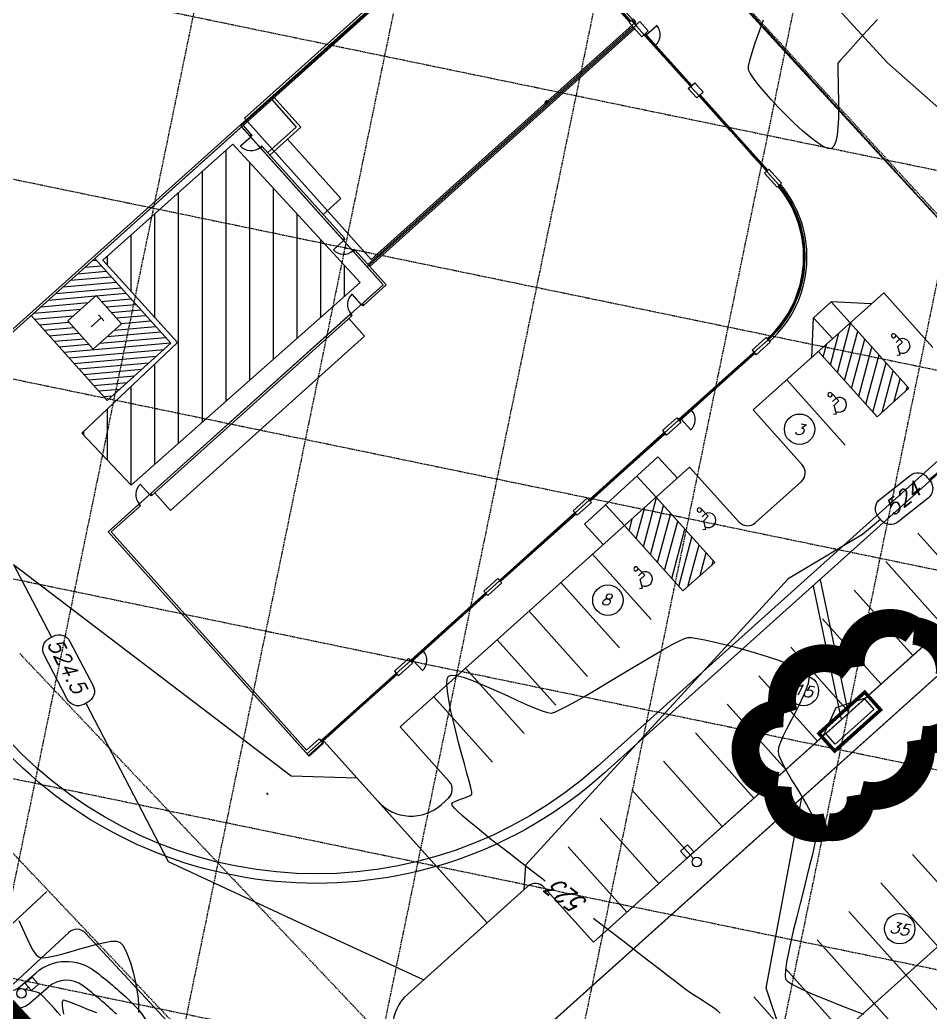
# Model space of a CAD drawing. Header units: inches. Extents: x 3071 to 5995, y 4947 to 7102.
# Drawn here: x 4341.5 to 4533.5, y 5678.2 to 5887.4 of the extents above; entities that cross this region are included whole.
import ezdxf
from ezdxf.enums import TextEntityAlignment as Align

# ---------------------------------------------------------------- set-up
doc = ezdxf.new("R2010")
doc.units = ezdxf.units.IN
doc.header["$MEASUREMENT"] = 0
doc.linetypes.add('HIDDEN', pattern=[0.375, 0.25, -0.125])
for name, color, linetype in [('A-ANNO-INFO', 7, 'Continuous'), ('A-WALL', 77, 'Continuous'), ('BLDG-BOC', 4, 'Continuous'), ('BOC', 4, 'Continuous'), ('COUNT', 11, 'Continuous'), ('EC', 3, 'Continuous'), ('EX-BOC', 41, 'Continuous'), ('EX-BRICK-WALL', 232, 'Continuous'), ('EX-GUT', 41, 'Continuous'), ('EX-STORM', 150, 'Continuous'), ('FIRELANE', 5, 'HIDDEN'), ('GRID', 254, 'HIDDEN'), ('hatch-ol', 7, 'Continuous'), ('HC-HATCH', 11, 'Continuous'), ('HC-MAN', 11, 'Continuous'), ('I-P', 3, 'Continuous'), ('INLET PROTECTION', 5, 'Continuous'), ('LIGHTS', 7, 'Continuous'), ('LIMITS OF DISTURBANCE', 1, 'HIDDEN'), ('LOADING-HAT', 253, 'Continuous'), ('LOADING-OUTLINE', 253, 'Continuous'), ('PC', 43, 'Continuous'), ('PSTM', 3, 'Continuous'), ('PSTM-INLET', 3, 'Continuous'), ('STRIPING', 11, 'Continuous'), ('TRANS-PAD', 8, 'Continuous')]:
    doc.layers.add(name, color=color, linetype=linetype)
doc.styles.add('L60', font='SIMPLEX.shx', dxfattribs={"height": 2.4})
doc.styles.add('L80', font='simplex.shx', dxfattribs={"oblique": 15, "height": 4})
doc.styles.add('L80C', font='simplex.shx', dxfattribs={"width": 0.75, "oblique": 22, "height": 4})
doc.styles.add('SIMPLEX', font='simplex.shx')

msp = doc.modelspace()

# ---------------------------------------------------------------- linework, layer by layer
at = {"layer": 'A-ANNO-INFO', "flags": 128}
msp.add_lwpolyline([(4415.61, 5836.9), (4388.9, 5866.68), (4443.99, 5916.09), (4444.73, 5916.75), (4445.06, 5916.38), (4444.9, 5916.24), (4456.47, 5903.33), (4456.64, 5903.48), (4459.31, 5900.51), (4459.16, 5900.37), (4470.76, 5887.49), (4470.89, 5887.6), (4471.44, 5886.98)], close=True, dxfattribs=at)
at = {"layer": 'A-WALL', "color": 7}
for p, q in [((4321.05, 5805.2), (4444.21, 5915.68)), ((4388.12, 5865.05), (4445.19, 5916.25)), ((4445.19, 5916.25), (4388.12, 5865.05)), ((4444.22, 5915.68), (4390.17, 5867.19)), ((4444.52, 5915.34), (4321.02, 5804.55)), ((4470.05, 5887.08), (4467.55, 5889.84)), ((4467.68, 5889.95), (4470.18, 5887.19)), ((4467.8, 5890.06), (4470.3, 5887.3)), ((4414.77, 5835.34), (4471.63, 5886.34)), ((4471.63, 5886.34), (4414.77, 5835.34)), ((4470.04, 5886.84), (4470.67, 5887.41)), ((4472.71, 5883.86), (4470.04, 5886.84)), ((4470.3, 5887.3), (4470.05, 5887.08)), ((4470.05, 5887.08), (4470.17, 5886.96)), ((4470.17, 5886.96), (4470.41, 5887.18)), ((4470.41, 5887.18), (4470.3, 5887.3)), ((4473.16, 5884.26), (4470.49, 5887.24)), ((4471.56, 5886.41), (4470.67, 5887.41)), ((4470.67, 5887.41), (4471.63, 5886.34)), ((4471.56, 5886.42), (4471.38, 5886.25)), ((4471.56, 5886.41), (4472.27, 5887.06)), ((4471.56, 5886.41), (4472.27, 5887.05)), ((4471.63, 5886.34), (4471.56, 5886.41)), ((4474.05, 5885.07), (4472.27, 5887.06)), ((4472.27, 5887.05), (4474.05, 5885.07)), ((4473.62, 5884.23), (4475.86, 5886.22)), ((4470.79, 5886), (4414.91, 5835.87)), ((4471.19, 5885.55), (4415.32, 5835.42)), ((4474.05, 5885.07), (4472.71, 5883.86)), ((4473.41, 5884.49), (4473.16, 5884.27)), ((4473.16, 5884.27), (4473.27, 5884.14)), ((4473.27, 5884.14), (4473.52, 5884.37)), ((4477.15, 5879.83), (4473.27, 5884.14)), ((4473.4, 5884.26), (4477.27, 5879.94)), ((4474.05, 5885.07), (4473.41, 5884.49)), ((4473.41, 5884.49), (4483.23, 5873.6)), ((4473.52, 5884.37), (4473.41, 5884.49)), ((4473.52, 5884.37), (4477.39, 5880.05)), ((4477.39, 5880.05), (4477.15, 5879.83)), ((4477.15, 5879.83), (4477.26, 5879.7)), ((4477.26, 5879.7), (4477.5, 5879.93)), ((4477.38, 5879.81), (4481.27, 5875.51)), ((4477.5, 5879.93), (4477.39, 5880.05)), ((4477.5, 5879.93), (4481.39, 5875.62)), ((4481.14, 5875.4), (4477.26, 5879.7)), ((4481.39, 5875.62), (4481.14, 5875.4)), ((4481.14, 5875.4), (4481.26, 5875.27)), ((4481.26, 5875.27), (4481.5, 5875.49)), ((4482.87, 5873.5), (4481.26, 5875.27)), ((4481.38, 5875.38), (4482.99, 5873.61)), ((4481.5, 5875.49), (4481.39, 5875.62)), ((4481.5, 5875.49), (4483.12, 5873.72)), ((4482.5, 5872.94), (4483.85, 5874.15)), ((4483.12, 5873.72), (4482.87, 5873.5)), ((4482.98, 5873.37), (4483.23, 5873.6)), ((4483.23, 5873.6), (4483.12, 5873.72)), ((4483.23, 5873.6), (4483.85, 5874.15)), ((4485.63, 5872.17), (4483.85, 5874.15)), ((4483.85, 5874.15), (4485.63, 5872.17)), ((4484.28, 5870.96), (4482.5, 5872.94)), ((4482.87, 5873.5), (4482.98, 5873.37)), ((4484.77, 5871.39), (4482.99, 5873.38)), ((4484.28, 5870.96), (4485.63, 5872.17)), ((4484.99, 5871.59), (4484.74, 5871.37)), ((4484.86, 5871.25), (4485.1, 5871.47)), ((4485.63, 5872.17), (4484.99, 5871.59)), ((4484.99, 5871.59), (4499.26, 5855.74)), ((4485.1, 5871.47), (4484.99, 5871.59)), ((4485.1, 5871.47), (4491.57, 5864.26)), ((4394.63, 5870.59), (4399.81, 5864.82)), ((4395.15, 5871.05), (4400.78, 5864.76)), ((4452.6, 5870.42), (4452.23, 5870.09)), ((4452.23, 5870.09), (4452.57, 5869.71)), ((4452.57, 5869.71), (4452.94, 5870.05)), ((4452.94, 5870.05), (4452.6, 5870.42)), ((4484.74, 5871.37), (4484.86, 5871.25)), ((4491.32, 5864.04), (4484.86, 5871.25)), ((4484.98, 5871.36), (4491.45, 5864.15)), ((4390.4, 5863.2), (4388.62, 5865.19)), ((4388.28, 5864.88), (4321.02, 5804.55)), ((4414.77, 5835.34), (4388.12, 5865.05)), ((4388.12, 5865.05), (4388.12, 5865.05)), ((4388.12, 5865.05), (4388.28, 5864.88)), ((4390.06, 5862.9), (4388.28, 5864.88)), ((4390.06, 5862.9), (4390.4, 5863.2)), ((4390.37, 5863.18), (4390.12, 5862.95)), ((4390.48, 5863.05), (4390.37, 5863.18)), ((4393.79, 5859.42), (4399.81, 5864.82)), ((4394.25, 5858.91), (4400.78, 5864.76)), ((4491.57, 5864.26), (4491.32, 5864.04)), ((4491.32, 5864.04), (4491.44, 5863.91)), ((4491.44, 5863.91), (4491.68, 5864.13)), ((4495.4, 5859.52), (4491.44, 5863.91)), ((4491.56, 5864.02), (4495.52, 5859.63)), ((4491.68, 5864.13), (4491.57, 5864.26)), ((4491.68, 5864.13), (4495.65, 5859.74)), ((4390.28, 5862.77), (4388.05, 5860.77)), ((4390.23, 5862.83), (4390.12, 5862.95)), ((4390.48, 5863.05), (4390.23, 5862.83)), ((4409.2, 5849.73), (4397.97, 5862.25)), ((4392.48, 5860.82), (4392.23, 5860.6)), ((4392.34, 5860.47), (4392.23, 5860.6)), ((4392.28, 5860.42), (4392.62, 5860.72)), ((4409.64, 5841.06), (4392.28, 5860.42)), ((4392.59, 5860.69), (4392.34, 5860.47)), ((4392.59, 5860.69), (4392.48, 5860.82)), ((4409.99, 5841.37), (4392.62, 5860.72)), ((4495.65, 5859.74), (4495.4, 5859.52)), ((4495.4, 5859.52), (4495.51, 5859.4)), ((4495.51, 5859.4), (4495.76, 5859.62)), ((4498.9, 5855.64), (4495.51, 5859.4)), ((4495.63, 5859.51), (4499.03, 5855.75)), ((4495.76, 5859.62), (4495.65, 5859.74)), ((4495.76, 5859.62), (4499.15, 5855.86)), ((4498.56, 5855.11), (4499.5, 5855.95)), ((4501.23, 5852.13), (4498.56, 5855.11)), ((4499.15, 5855.86), (4498.9, 5855.64)), ((4498.9, 5855.64), (4499.01, 5855.52)), ((4499.01, 5855.52), (4499.26, 5855.74)), ((4501.68, 5852.53), (4499.01, 5855.51)), ((4499.26, 5855.74), (4499.15, 5855.86)), ((4499.26, 5855.74), (4499.5, 5855.95)), ((4502.17, 5852.98), (4499.5, 5855.95)), ((4499.5, 5855.95), (4502.17, 5852.98)), ((4501.23, 5852.13), (4502.17, 5852.98)), ((4502.17, 5852.98), (4501.93, 5852.76)), ((4500.55, 5851.56), (4500.55, 5851.56)), ((4500.55, 5851.56), (4500.55, 5851.56)), ((4501.69, 5852.54), (4501.44, 5852.32)), ((4501.44, 5852.32), (4501.55, 5852.2)), ((4501.55, 5852.2), (4501.8, 5852.42)), ((4501.8, 5852.42), (4501.69, 5852.54)), ((4405.48, 5846.39), (4409.2, 5849.73)), ((4409.87, 5840.94), (4407.63, 5838.94)), ((4409.64, 5841.06), (4409.99, 5841.37)), ((4409.64, 5841.06), (4409.99, 5841.37)), ((4409.95, 5841.34), (4409.71, 5841.12)), ((4409.82, 5840.99), (4409.71, 5841.12)), ((4410.07, 5841.22), (4409.82, 5840.99)), ((4410.07, 5841.22), (4409.95, 5841.34)), ((4412.07, 5838.98), (4411.82, 5838.76)), ((4411.93, 5838.64), (4411.82, 5838.76)), ((4411.87, 5838.58), (4412.21, 5838.89)), ((4418.16, 5831.57), (4411.87, 5838.58)), ((4412.18, 5838.86), (4411.93, 5838.64)), ((4412.18, 5838.86), (4412.07, 5838.98)), ((4418.8, 5831.54), (4412.21, 5838.89)), ((4418.16, 5831.57), (4414.77, 5835.34)), ((4360.1, 5779.49), (4418.16, 5831.57)), ((4418.16, 5831.57), (4413.69, 5827.56)), ((4418.8, 5831.54), (4414, 5827.22)), ((4413.57, 5827.34), (4411.57, 5829.58)), ((4413.69, 5827.56), (4414, 5827.22)), ((4413.62, 5827.39), (4413.75, 5827.5)), ((4413.85, 5827.14), (4413.62, 5827.39)), ((4413.97, 5827.25), (4413.75, 5827.5)), ((4413.85, 5827.14), (4413.97, 5827.25)), ((4411.21, 5825.34), (4369.03, 5787.5)), ((4411.21, 5825.34), (4369.03, 5787.5)), ((4411.21, 5825.34), (4369.03, 5787.5)), ((4411.52, 5825), (4369.33, 5787.16)), ((4414.23, 5820.72), (4410.9, 5824.44)), ((4411.21, 5825.34), (4411.52, 5825)), ((4411.27, 5825.28), (4411.39, 5825.39)), ((4411.49, 5825.03), (4411.27, 5825.28)), ((4411.61, 5825.14), (4411.39, 5825.39)), ((4411.49, 5825.03), (4411.61, 5825.14)), ((4373.29, 5783.99), (4414.23, 5820.72)), ((4495.94, 5817.75), (4498.92, 5820.42)), ((4496.34, 5817.3), (4499.32, 5819.97)), ((4499.76, 5819.47), (4496.79, 5816.8)), ((4499.76, 5819.47), (4496.79, 5816.8)), ((4498.92, 5820.42), (4499.76, 5819.47)), ((4499.13, 5820.18), (4499.25, 5820.29)), ((4499.35, 5819.93), (4499.13, 5820.18)), ((4499.25, 5820.29), (4499.47, 5820.05)), ((4499.47, 5820.05), (4499.35, 5819.93)), ((4499.65, 5819.6), (4499.76, 5819.47)), ((4496.16, 5817.25), (4480.53, 5803.22)), ((4496.51, 5817.11), (4480.63, 5802.86)), ((4496.27, 5817.12), (4480.64, 5803.1)), ((4495.94, 5817.75), (4496.79, 5816.8)), ((4496.16, 5817.25), (4496.29, 5817.36)), ((4496.38, 5817), (4496.16, 5817.25)), ((4496.29, 5817.36), (4496.51, 5817.11)), ((4496.51, 5817.11), (4496.38, 5817)), ((4496.79, 5816.8), (4496.51, 5817.11)), ((4480.75, 5802.98), (4496.38, 5817)), ((4477.08, 5800.83), (4480.06, 5803.5)), ((4477.48, 5800.38), (4480.46, 5803.05)), ((4480.91, 5802.55), (4477.93, 5799.88)), ((4480.91, 5802.55), (4477.93, 5799.88)), ((4480.06, 5803.5), (4480.91, 5802.55)), ((4480.41, 5803.11), (4480.53, 5803.22)), ((4480.63, 5802.86), (4480.41, 5803.11)), ((4480.53, 5803.22), (4480.75, 5802.98)), ((4480.75, 5802.98), (4480.63, 5802.86)), ((4480.63, 5802.86), (4480.91, 5802.55)), ((4481, 5803.2), (4483, 5800.97)), ((4477.3, 5800.33), (4461.67, 5786.31)), ((4477.08, 5800.83), (4477.93, 5799.88)), ((4477.3, 5800.33), (4477.43, 5800.44)), ((4477.53, 5800.08), (4477.3, 5800.33)), ((4477.43, 5800.44), (4477.65, 5800.19)), ((4477.65, 5800.19), (4461.77, 5785.95)), ((4477.42, 5800.21), (4461.78, 5786.18)), ((4461.9, 5786.06), (4477.53, 5800.08)), ((4477.65, 5800.19), (4477.53, 5800.08)), ((4477.93, 5799.88), (4477.65, 5800.19)), ((4368.91, 5787.28), (4366.9, 5789.51)), ((4368.96, 5787.33), (4369.08, 5787.44)), ((4369.18, 5787.08), (4368.96, 5787.33)), ((4369.03, 5787.5), (4369.33, 5787.16)), ((4369.31, 5787.19), (4369.08, 5787.44)), ((4369.18, 5787.08), (4369.31, 5787.19)), ((4369.95, 5787.71), (4373.29, 5783.99)), ((4458.22, 5783.91), (4461.2, 5786.58)), ((4458.63, 5783.46), (4461.6, 5786.13)), ((4461.2, 5786.58), (4462.05, 5785.64)), ((4461.55, 5786.2), (4461.67, 5786.31)), ((4461.77, 5785.95), (4461.55, 5786.2)), ((4461.67, 5786.31), (4461.9, 5786.06)), ((4461.9, 5786.06), (4461.77, 5785.95)), ((4461.77, 5785.95), (4462.05, 5785.64)), ((4366.55, 5785.27), (4360.1, 5779.49)), ((4366.55, 5785.27), (4360.13, 5779.51)), ((4366.85, 5784.93), (4360.74, 5779.45)), ((4366.55, 5785.27), (4366.85, 5784.93)), ((4366.6, 5785.21), (4366.73, 5785.32)), ((4366.83, 5784.96), (4366.6, 5785.21)), ((4366.95, 5785.07), (4366.73, 5785.32)), ((4366.83, 5784.96), (4366.95, 5785.07)), ((4458.22, 5783.91), (4459.07, 5782.97)), ((4462.05, 5785.64), (4459.07, 5782.97)), ((4462.05, 5785.64), (4459.07, 5782.97)), ((4458.45, 5783.41), (4442.81, 5769.39)), ((4458.79, 5783.28), (4442.91, 5769.03)), ((4458.56, 5783.29), (4442.93, 5769.27)), ((4443.04, 5769.14), (4458.67, 5783.17)), ((4458.45, 5783.41), (4458.57, 5783.53)), ((4458.67, 5783.17), (4458.45, 5783.41)), ((4458.57, 5783.53), (4458.79, 5783.28)), ((4458.79, 5783.28), (4458.67, 5783.17)), ((4459.07, 5782.97), (4458.79, 5783.28)), ((4360.1, 5779.49), (4402.5, 5732.22)), ((4402.5, 5732.22), (4360.1, 5779.49)), ((4360.74, 5779.45), (4401.99, 5733.47)), ((4439.37, 5767), (4442.34, 5769.67)), ((4439.77, 5766.55), (4442.75, 5769.22)), ((4442.34, 5769.67), (4443.19, 5768.72)), ((4442.69, 5769.28), (4442.81, 5769.39)), ((4442.91, 5769.03), (4442.69, 5769.28)), ((4442.81, 5769.39), (4443.04, 5769.14)), ((4443.04, 5769.14), (4442.91, 5769.03)), ((4442.91, 5769.03), (4443.19, 5768.72)), ((4439.37, 5767), (4440.21, 5766.05)), ((4443.19, 5768.72), (4440.21, 5766.05)), ((4443.19, 5768.72), (4440.21, 5766.05)), ((4439.59, 5766.5), (4423.98, 5752.44)), ((4439.94, 5766.36), (4424.08, 5752.08)), ((4439.7, 5766.37), (4424.1, 5752.32)), ((4424.21, 5752.2), (4439.81, 5766.25)), ((4439.59, 5766.5), (4439.71, 5766.61)), ((4439.81, 5766.25), (4439.59, 5766.5)), ((4439.71, 5766.61), (4439.94, 5766.36)), ((4439.94, 5766.36), (4439.81, 5766.25)), ((4440.21, 5766.05), (4439.94, 5766.36)), ((4420.51, 5750.08), (4423.49, 5752.75)), ((4420.91, 5749.63), (4423.89, 5752.3)), ((4423.49, 5752.75), (4424.33, 5751.81)), ((4423.86, 5752.33), (4423.98, 5752.44)), ((4424.08, 5752.08), (4423.86, 5752.33)), ((4423.98, 5752.44), (4424.21, 5752.2)), ((4424.43, 5752.45), (4426.43, 5750.22)), ((4424.33, 5751.81), (4421.36, 5749.13)), ((4424.33, 5751.81), (4421.36, 5749.13)), ((4424.21, 5752.2), (4424.08, 5752.08)), ((4424.08, 5752.08), (4424.33, 5751.81)), ((4420.73, 5749.58), (4405.1, 5735.56)), ((4421.08, 5749.44), (4405.2, 5735.2)), ((4420.84, 5749.46), (4405.21, 5735.43)), ((4405.32, 5735.31), (4420.95, 5749.33)), ((4420.51, 5750.08), (4421.36, 5749.13)), ((4420.73, 5749.58), (4420.86, 5749.69)), ((4420.95, 5749.33), (4420.73, 5749.58)), ((4420.86, 5749.69), (4421.08, 5749.44)), ((4421.08, 5749.44), (4420.95, 5749.33)), ((4421.36, 5749.13), (4421.08, 5749.44)), ((4401.99, 5733.47), (4404.63, 5735.83)), ((4404.63, 5735.83), (4405.48, 5734.89)), ((4404.98, 5735.45), (4405.1, 5735.56)), ((4405.1, 5735.56), (4405.32, 5735.31)), ((4402.05, 5732.71), (4405.03, 5735.38)), ((4405.48, 5734.89), (4402.5, 5732.22)), ((4405.48, 5734.89), (4402.5, 5732.22)), ((4405.2, 5735.2), (4404.98, 5735.45)), ((4405.32, 5735.31), (4405.2, 5735.2)), ((4405.2, 5735.2), (4405.48, 5734.89))]:
    msp.add_line(p, q, dxfattribs=at)
for centre, radius, start, end in [((4473.57, 5884.29), 3, 311.6318, 41.6318), ((4390.23, 5862.83), 3, 221.894, 311.894), ((4483.54, 5837.36), 23.99, 312.2058, 39.9306), ((4483.58, 5837.45), 23.24, 312.4086, 39.7428), ((4483.58, 5837.45), 23.41, 312.4047, 39.3727), ((4483.58, 5837.45), 23.57, 312.4011, 39.7231), ((4409.82, 5840.99), 3, 221.894, 311.894), ((4413.62, 5827.39), 3, 131.894, 221.894), ((4480.95, 5803.15), 3, 311.9068, 41.9068), ((4368.96, 5787.33), 3, 131.894, 221.894), ((4424.37, 5752.4), 3, 311.9068, 41.9068)]:
    msp.add_arc(centre, radius, start, end, dxfattribs=at)
at = {"layer": 'BLDG-BOC', "color": 7}
for p, q in [((4423.94, 5966.68), (4543.57, 5836.4)), ((4523.73, 5829.88), (4496.18, 5805.17)), ((4534.08, 5818.34), (4523.73, 5829.88)), ((4512.6, 5827.96), (4508.92, 5824.58)), ((4516.65, 5823.53), (4512.6, 5827.96)), ((4521.08, 5827.58), (4512.6, 5827.96)), ((4508.54, 5816.1), (4508.92, 5824.58)), ((4512.97, 5820.15), (4508.92, 5824.58)), ((4506.53, 5793.63), (4496.18, 5805.17)), ((4476.09, 5795.28), (4460.6, 5781.1)), ((4480.14, 5790.85), (4476.09, 5795.28)), ((4482.78, 5793.15), (4421.74, 5738.39)), ((4493.13, 5781.61), (4482.78, 5793.15)), ((4475.71, 5786.8), (4471.66, 5791.23)), ((4506.34, 5790.1), (4496.66, 5781.42)), ((4469.01, 5780.79), (4465.02, 5785.15)), ((4464.58, 5776.74), (4460.6, 5781.1)), ((4432.09, 5726.85), (4421.74, 5738.39)), ((4417, 5722.72), (4405.7, 5735.31)), ((4431.9, 5723.32), (4430.41, 5721.99))]:
    msp.add_line(p, q, dxfattribs=at)
for centre, radius, start, end in [((4504.67, 5791.96), 2.5, 311.894, 41.894), ((4494.99, 5783.28), 2.5, 221.894, 311.894), ((4430.23, 5725.18), 2.5, 311.894, 41.894), ((4424.07, 5729.06), 9.5, 221.894, 311.894)]:
    msp.add_arc(centre, radius, start, end, dxfattribs=at)
at = {"layer": 'BOC', "color": 7}
for p, q in [((4576.36, 5786.18), (4439.73, 5663.62)), ((4564.46, 5784.47), (4462.48, 5692.98)), ((4448.6, 5704.71), (4423.26, 5681.99)), ((4462.48, 5692.98), (4452.13, 5704.52)), ((4351.82, 5695.03), (4340.1, 5684.13)), ((4355.35, 5694.91), (4375.79, 5672.94))]:
    msp.add_line(p, q, dxfattribs=at)
for centre, radius, start, end in [((4450.26, 5702.85), 2.5, 41.894, 131.894), ((4353.52, 5693.2), 2.5, 42.9387, 132.9387), ((4429.6, 5674.91), 9.5, 131.894, 221.894)]:
    msp.add_arc(centre, radius, start, end, dxfattribs=at)
at = {"layer": 'COUNT', "color": 7}
for centre in [(4505.96, 5801.12), (4465.53, 5765.08), (4506.78, 5746.02)]:
    msp.add_circle(centre, 3.2, dxfattribs=at)
at = {"layer": 'EC', "color": 44, "ltscale": 0.5, "elevation": 523, "flags": 128}
for points in [[(4522.39, 5887.51), (4520.24, 5885.13), (4518.33, 5883.03), (4516.71, 5881.24), (4515.43, 5879.82), (4514.52, 5878.82), (4514.03, 5878.29), (4514.03, 5878.29), (4514.01, 5877.39), (4514.03, 5876.09), (4514.08, 5874.48), (4514.13, 5872.64), (4514.17, 5870.66), (4514.19, 5868.63), (4514.15, 5866.63), (4514.05, 5864.76), (4513.87, 5863.09), (4513.58, 5861.73), (4513.18, 5860.75), (4512.63, 5860.25), (4511.92, 5860.28), (4510.91, 5860.73), (4509.65, 5861.55), (4508.19, 5862.67), (4506.59, 5864.03), (4504.91, 5865.58), (4503.21, 5867.23), (4501.53, 5868.94), (4499.94, 5870.65), (4498.48, 5872.28), (4497.23, 5873.78), (4496.22, 5875.09), (4495.53, 5876.14), (4495.2, 5876.88), (4495.22, 5877.61), (4495.48, 5878.84), (4495.96, 5880.5), (4496.62, 5882.53), (4497.43, 5884.85), (4498.36, 5887.41)], [(4452.29, 5705.85), (4451.57, 5706.41), (4449.03, 5708.36), (4446.73, 5710.15), (4444.69, 5711.72), (4442.98, 5713.05), (4441.64, 5714.09), (4440.72, 5714.8), (4440.28, 5715.15), (4439.74, 5715.59), (4438.96, 5716.22), (4438.02, 5716.99), (4436.98, 5717.84), (4435.91, 5718.74), (4434.88, 5719.62), (4433.96, 5720.45), (4433.23, 5721.17), (4432.75, 5721.73), (4432.6, 5722.08), (4432.85, 5722.41), (4433.43, 5722.72), (4434.21, 5723.03), (4435.06, 5723.33), (4435.87, 5723.62), (4436.5, 5723.92), (4436.84, 5724.22), (4436.82, 5724.64), (4436.61, 5725.56), (4436.27, 5726.91), (4435.81, 5728.61), (4435.27, 5730.59), (4434.67, 5732.78), (4434.06, 5735.09), (4433.45, 5737.45), (4432.87, 5739.78), (4432.37, 5742.02), (4431.96, 5744.09), (4431.68, 5745.9), (4431.56, 5747.39), (4431.62, 5748.47), (4431.91, 5749.09), (4432.56, 5749.29), (4433.61, 5749.19), (4434.98, 5748.83), (4436.63, 5748.26), (4438.47, 5747.53), (4440.45, 5746.67), (4442.51, 5745.75), (4444.58, 5744.81), (4446.59, 5743.88), (4448.49, 5743.03), (4450.2, 5742.3), (4451.66, 5741.73), (4452.81, 5741.37), (4453.59, 5741.27), (4454.33, 5741.48), (4455.48, 5742.01), (4457.01, 5742.8), (4458.84, 5743.81), (4460.92, 5745.01), (4463.17, 5746.33), (4465.55, 5747.75), (4467.99, 5749.21), (4470.44, 5750.68), (4472.81, 5752.1), (4475.07, 5753.43), (4477.15, 5754.63), (4478.98, 5755.65), (4480.5, 5756.45), (4481.66, 5756.98), (4482.39, 5757.2), (4483.16, 5757.18), (4484.37, 5757.01), (4485.95, 5756.72), (4487.81, 5756.32), (4489.91, 5755.82), (4492.16, 5755.25), (4494.5, 5754.61), (4496.85, 5753.93), (4499.14, 5753.22), (4501.31, 5752.51), (4503.29, 5751.8), (4505, 5751.11), (4506.37, 5750.46), (4507.34, 5749.86), (4507.83, 5749.34), (4507.94, 5748.57), (4507.75, 5747.49), (4507.3, 5746.18), (4506.65, 5744.68), (4505.87, 5743.05), (4505.01, 5741.36), (4504.13, 5739.67), (4503.29, 5738.03), (4502.54, 5736.5), (4501.94, 5735.15), (4501.55, 5734.02), (4501.43, 5733.19), (4501.62, 5732.37), (4502.07, 5731.27), (4502.74, 5729.95), (4503.56, 5728.47), (4504.5, 5726.87), (4505.5, 5725.22), (4506.5, 5723.57), (4507.45, 5721.98), (4508.3, 5720.49), (4509, 5719.18), (4509.49, 5718.08), (4509.73, 5717.27), (4509.7, 5716.5), (4509.5, 5715.22), (4509.14, 5713.53), (4508.66, 5711.47), (4508.09, 5709.13), (4507.45, 5706.57), (4506.76, 5703.88), (4506.06, 5701.11), (4505.37, 5698.35), (4504.71, 5695.67), (4504.12, 5693.13), (4503.62, 5690.81), (4503.23, 5688.78), (4502.99, 5687.12), (4502.91, 5685.89), (4503.03, 5685.17), (4503.51, 5684.68), (4504.48, 5684.07), (4505.86, 5683.35), (4507.61, 5682.55), (4509.64, 5681.67), (4511.91, 5680.74), (4514.34, 5679.77), (4516.88, 5678.77), (4519.45, 5677.78)], [(4489.19, 5678.02), (4488.55, 5678.59), (4487.71, 5679.22), (4486.74, 5679.88), (4485.72, 5680.55), (4484.72, 5681.18), (4483.81, 5681.75), (4483.05, 5682.23), (4482.53, 5682.58), (4482.11, 5682.9), (4481.21, 5683.59), (4479.89, 5684.6), (4478.2, 5685.9), (4476.18, 5687.46), (4473.88, 5689.22), (4471.36, 5691.17), (4468.66, 5693.24), (4465.83, 5695.42), (4462.93, 5697.65), (4462.5, 5697.98)], [(4341.3, 5697.58), (4342.06, 5695.88), (4342.82, 5694.2), (4343.55, 5692.65), (4344.27, 5691.33), (4344.95, 5690.34), (4345.6, 5689.81), (4346.37, 5689.69), (4347.51, 5689.8), (4348.92, 5690.09), (4350.55, 5690.51), (4352.33, 5691.02), (4354.17, 5691.56), (4356.01, 5692.1), (4357.77, 5692.58), (4359.4, 5692.95), (4360.8, 5693.17), (4361.92, 5693.18), (4362.67, 5692.95), (4363.24, 5692.34), (4363.81, 5691.33), (4364.38, 5689.99), (4364.93, 5688.4), (4365.42, 5686.65), (4365.85, 5684.81), (4366.2, 5682.96), (4366.44, 5681.19), (4366.55, 5679.57), (4366.51, 5678.18)], [(4350.07, 5677.53), (4349.44, 5678.26), (4348.74, 5679.06), (4348.02, 5679.87), (4347.3, 5680.65), (4346.64, 5681.34), (4346.06, 5681.88), (4345.61, 5682.23), (4345.06, 5682.44), (4344.12, 5682.68), (4342.89, 5682.94), (4341.48, 5683.22)], [(4357.75, 5678.08), (4356.02, 5678.76), (4354.4, 5679.42), (4352.97, 5680), (4351.81, 5680.44), (4351, 5680.7), (4350.62, 5680.73), (4350.45, 5680.31), (4350.46, 5679.59), (4350.57, 5678.71), (4350.74, 5677.81)]]:
    msp.add_lwpolyline(points, dxfattribs=at)
at = {"layer": 'EX-BOC', "color": 7}
for points in [[(4397.79, 5553.75, 0.08081), (4121.74, 5886.76), (4094, 5909.86, -0.101689), (4090.78, 5913.74, 0.101689), (4087.55, 5917.62), (4082.91, 5921.34, 0.102747), (4078.41, 5923.62, -0.102747), (4073.91, 5925.91), (4035.27, 5956.17)], [(4356.76, 5550.69, 0.074784), (4108.56, 5849.02, 0.012766), (4068.79, 5882.65, 0.068042), (4065.84, 5884.41, -0.068042), (4062.88, 5886.16), (4054.23, 5893.04, 0.3346), (4045.68, 5893.26)]]:
    msp.add_lwpolyline(points, format="xyb", dxfattribs=at)
at = {"layer": 'EX-BRICK-WALL', "color": 7}
for points in [[(3891.7, 5876.74), (3970.04, 5956.2), (4005.47, 5991.67, -0.008408), (4038.76, 5969.25, -0.015517), (4056.2, 5956.24, -0.000501), (4096.48, 5924.16, -0.005739), (4099.96, 5921.31, -0.00319), (4120.7, 5903.74, -0.00311), (4141.75, 5885.44, -0.005938), (4168.04, 5861.73, -0.006985), (4189.87, 5841, -0.007353), (4210.09, 5820.67, -0.007432), (4229.49, 5799.97, -0.003511), (4249.86, 5777.26, -0.004068), (4267.14, 5757.4, -0.006358), (4285.53, 5735.34, 0.008472), (4299.4, 5718.85, 0.003449), (4317.68, 5698.14, 0.004701), (4331.33, 5683.17, 0.000381), (4348.77, 5664.44, 0.000668)], [(3892.2, 5876.25), (3970.53, 5955.71), (4005.56, 5990.77, -0.008289), (4038.36, 5968.67, -0.015517), (4055.76, 5955.7, -0.000501), (4096.04, 5923.61, -0.005739), (4099.51, 5920.78, -0.00319), (4120.24, 5903.2, -0.00311), (4141.28, 5884.91, -0.005938), (4167.57, 5861.21, -0.006985), (4189.38, 5840.5, -0.007353), (4209.59, 5820.18, -0.007432), (4228.97, 5799.5, -0.003511), (4249.33, 5776.79, -0.004068), (4266.6, 5756.94, -0.006358), (4284.98, 5734.9, 0.008472), (4298.87, 5718.39, 0.003449), (4317.16, 5697.68, 0.004701), (4330.82, 5682.7, 0.000381), (4348.26, 5663.96, 0.000668)]]:
    msp.add_lwpolyline(points, format="xyb", dxfattribs=at)
at = {"layer": 'EX-GUT', "color": 7}
for points in [[(4397.36, 5553.5, 0.080808), (4121.41, 5886.38), (4093.68, 5909.48, -0.101593), (4090.34, 5913.51, 0.101689), (4087.24, 5917.23), (4082.6, 5920.95, 0.102747), (4078.28, 5923.14, -0.102696), (4073.6, 5925.52), (4034.96, 5955.78)], [(4357.19, 5550.95, 0.074784), (4108.89, 5849.39, 0.012766), (4069.1, 5883.04, 0.068064), (4066.03, 5884.87, -0.068042), (4063.19, 5886.55), (4054.54, 5893.43, 0.3346), (4045.39, 5893.67, 0.3346)]]:
    msp.add_lwpolyline(points, format="xyb", dxfattribs=at)
at = {"layer": 'EX-STORM', "color": 5}
for points in [[(3978.63, 5963.4, -0.043368), (4133.73, 5839.21, -0.079913), (4416.71, 5466.52, -0.030835), (4466.1, 5358.32, -0.030835)], [(3976.48, 5961.23, -0.043495), (4131.66, 5837.04, -0.079913), (4414.06, 5465.11, -0.030495), (4462.83, 5358.47, -0.030495)]]:
    msp.add_lwpolyline(points, format="xyb", dxfattribs=at)
at = {"layer": 'FIRELANE', "color": 7}
for p, q in [((4590.71, 5785.8), (4424.3, 5967.02)), ((4341.5, 5753.82), (4415.19, 5676.01)), ((4392.86, 5655.97), (4319.72, 5733.19))]:
    msp.add_line(p, q, dxfattribs=at)
at = {"layer": 'GRID', "color": 253, "linetype": 'HIDDEN'}
for p, q in [((4569.94, 6817.25), (4277.84, 5403.18)), ((4610.34, 6808.91), (4318.24, 5394.83)), ((4650.74, 6800.56), (4358.63, 5386.49)), ((4691.13, 6792.22), (4399.03, 5378.14)), ((4731.53, 6783.87), (4439.43, 5369.8)), ((3246.89, 6121.77), (5751.51, 5604.4)), ((3238.55, 6081.38), (5743.17, 5564)), ((3230.2, 6040.98), (5734.82, 5523.6)), ((3221.86, 6000.58), (5726.48, 5483.21)), ((3213.51, 5960.19), (5718.14, 5442.81)), ((3205.17, 5919.79), (5709.79, 5402.41))]:
    msp.add_line(p, q, dxfattribs=at)
at = {"layer": 'hatch-ol', "linetype": 'Continuous'}
for p, q in [((4388.28, 5864.88), (4321.02, 5804.55)), ((4418.16, 5831.57), (4388.28, 5864.88)), ((4360.1, 5779.49), (4418.16, 5831.57)), ((4402.39, 5732.34), (4360.1, 5779.49)), ((4405.7, 5735.31), (4402.39, 5732.34)), ((4440.04, 5697.03), (4405.7, 5735.31)), ((4423.26, 5681.99), (4440.04, 5697.03)), ((4340.1, 5684.13), (4351.82, 5695.03)), ((4355.35, 5694.91), (4375.79, 5672.94))]:
    msp.add_line(p, q, dxfattribs=at)
for points in [[(4570.27, 5807.21), (4424.3, 5967.02, -0.020748), (4418.98, 5973.33), (4399.93, 5999.52), (4399.93, 5999.51, 0.059339), (4354.65, 6049.83, 0.149176), (4278.81, 6081.45), (4257.06, 6084.11, -0.009278), (4249.73, 6085.15), (4154.92, 6100.35, -0.080749), (4095.67, 6120, 0.078412), (4042.35, 6137.95), (3993.08, 6146.32, -0.081157), (3950.52, 6160.91, 0.052793), (3930.92, 6168.89), (3760.61, 6218.09), (3709.67, 6228.89, 0.389071)], [(4564.46, 5784.47), (4462.48, 5692.98), (4452.13, 5704.52, 0.414214), (4448.6, 5704.71), (4440.04, 5697.03), (4417, 5722.72, 0.414214), (4430.41, 5721.99), (4431.9, 5723.32, 0.414214), (4432.09, 5726.85), (4421.74, 5738.39), (4482.78, 5793.15), (4493.13, 5781.61, 0.414214), (4496.66, 5781.42), (4506.34, 5790.1, 0.414214), (4506.53, 5793.63), (4496.18, 5805.17), (4523.73, 5829.88), (4534.08, 5818.34, 0.414214)], [(4585.63, 5676.95, -0.414214), (4585.82, 5680.48), (4592.27, 5686.27, -0.602159), (4608.03, 5680.46), (4600.92, 5733.2, -0.248316), (4597.85, 5724.86), (4595.92, 5723.13, -0.414214), (4592.39, 5723.32), (4582.71, 5734.11), (4589.41, 5740.12), (4579.06, 5751.66, -0.414214), (4579.25, 5755.19), (4582.58, 5758.18, -0.602159), (4598.33, 5752.37), (4593.88, 5779.35, 0.139214), (4593.73, 5779.65), (4577.08, 5799.6, -0.414214), (4576.36, 5786.18), (4439.73, 5663.62, -0.414214)]]:
    msp.add_lwpolyline(points, format="xyb", dxfattribs=at)
for centre, radius, start, end in [((4353.52, 5693.2), 2.5, 42.9387, 132.9387), ((4429.6, 5674.91), 9.5, 131.894, 221.894)]:
    msp.add_arc(centre, radius, start, end, dxfattribs=at)
at = {"layer": 'HC-HATCH', "color": 7}
for p, q in [((4513.96, 5813.05), (4516.74, 5823.43)), ((4512.47, 5814.72), (4514.25, 5821.38)), ((4515.46, 5811.39), (4518.24, 5821.77)), ((4516.95, 5809.72), (4519.73, 5820.1)), ((4510.97, 5816.39), (4511.7, 5819.09)), ((4518.45, 5808.05), (4521.23, 5818.43)), ((4519.94, 5806.39), (4522.72, 5816.77)), ((4521.44, 5804.72), (4524.22, 5815.1)), ((4523.37, 5804.71), (4525.71, 5813.43)), ((4525.93, 5807), (4527.21, 5811.77)), ((4528.48, 5809.29), (4528.7, 5810.1)), ((4473.02, 5776.32), (4475.8, 5786.7)), ((4471.53, 5777.99), (4473.31, 5784.65)), ((4474.51, 5774.66), (4477.3, 5785.04)), ((4470.03, 5779.66), (4470.75, 5782.36)), ((4476.01, 5772.99), (4478.79, 5783.37)), ((4477.5, 5771.33), (4480.28, 5781.7)), ((4479, 5769.66), (4481.78, 5780.04)), ((4480.49, 5767.99), (4483.27, 5778.37)), ((4482.43, 5767.98), (4484.77, 5776.71)), ((4484.99, 5770.27), (4486.26, 5775.04)), ((4487.54, 5772.56), (4487.76, 5773.37))]:
    msp.add_line(p, q, dxfattribs=at)
msp.add_circle((4527.09, 5695.83), 3.2, dxfattribs=at)
at = {"layer": 'HC-MAN', "color": 7, "linetype": 'Continuous'}
for p, q in [((4527.65, 5819.5), (4526.06, 5821.13)), ((4527.07, 5820.1), (4526.33, 5819.37)), ((4526.68, 5818.56), (4527.65, 5819.5)), ((4527.15, 5816.78), (4526.68, 5818.56)), ((4526.52, 5816.69), (4527.15, 5816.78)), ((4514.26, 5807.09), (4512.67, 5808.72)), ((4513.68, 5807.69), (4512.94, 5806.96)), ((4513.29, 5806.14), (4514.26, 5807.09)), ((4513.75, 5804.36), (4513.29, 5806.14)), ((4513.13, 5804.27), (4513.75, 5804.36)), ((4486.71, 5782.78), (4485.12, 5784.4)), ((4486.13, 5783.37), (4485.39, 5782.65)), ((4485.74, 5781.83), (4486.71, 5782.78)), ((4486.2, 5780.05), (4485.74, 5781.83)), ((4485.58, 5779.96), (4486.2, 5780.05)), ((4473.32, 5770.36), (4471.73, 5771.99)), ((4472.74, 5770.96), (4472, 5770.23)), ((4472.35, 5769.41), (4473.32, 5770.36)), ((4472.81, 5767.63), (4472.35, 5769.41)), ((4472.18, 5767.54), (4472.81, 5767.63))]:
    msp.add_line(p, q, dxfattribs=at)
for centre, radius, start, end in [((4525.76, 5820.83), 0.43, 44.3967, 185.2502), ((4525.79, 5820.83), 0.462, 185.2502, 11.4881), ((4527.71, 5818.68), 1.55, 243.3632, 114.1683), ((4512.36, 5808.41), 0.43, 44.3967, 185.2502), ((4512.4, 5808.42), 0.462, 185.2502, 11.4881), ((4514.32, 5806.27), 1.55, 243.3632, 114.1683), ((4484.81, 5784.1), 0.43, 44.3967, 185.2502), ((4484.84, 5784.1), 0.462, 185.2502, 11.4881), ((4486.76, 5781.95), 1.55, 243.3632, 114.1683), ((4471.42, 5771.69), 0.43, 44.3967, 185.2502), ((4471.45, 5771.69), 0.462, 185.2502, 11.4881), ((4473.37, 5769.54), 1.55, 243.3632, 114.1683)]:
    msp.add_arc(centre, radius, start, end, dxfattribs=at)
at = {"layer": 'I-P', "color": 5, "lineweight": 5, "const_width": 0.75}
msp.add_lwpolyline([(4519.71, 5745.68), (4510.04, 5737), (4513.37, 5733.28), (4523.05, 5741.96), (4519.71, 5745.68), (4518.38, 5744.49)], dxfattribs=at)
at = {"layer": 'INLET PROTECTION', "color": 170, "ltscale": 100, "const_width": 5.87}
msp.add_lwpolyline([(4531.52, 5735.7, 0.520567), (4531.52, 5735.7, 0.765195), (4537.6, 5749.26, 0.417879), (4530.07, 5758.63, 0.6649), (4516.85, 5750.86, 0.744833), (4502.68, 5741.18, 0.975642), (4501.36, 5725.92, 0.520567), (4511.78, 5717.31, 0.520567), (4518.77, 5724.13, 0.540264), (4531.52, 5735.7)], format="xyb", close=True, dxfattribs=at)
at = {"layer": 'LIGHTS', "color": 7}
for p, q in [((4482.33, 5713.5), (4480.86, 5712.14)), ((4483.68, 5712.02), (4482.33, 5713.5)), ((4480.86, 5712.14), (4482.21, 5710.67)), ((4482.21, 5710.67), (4483.68, 5712.02)), ((4483.61, 5710.63), (4482.95, 5711.35)), ((4344.1, 5685.62), (4342.63, 5684.27)), ((4345.45, 5684.15), (4344.1, 5685.62)), ((4342.58, 5682.87), (4343.3, 5683.54)), ((4342.63, 5684.27), (4343.98, 5682.8)), ((4343.98, 5682.8), (4345.45, 5684.15))]:
    msp.add_line(p, q, dxfattribs=at)
for centre in [(4484.28, 5709.89), (4341.85, 5682.2)]:
    msp.add_circle(centre, 1, dxfattribs=at)
at = {"layer": 'LIMITS OF DISTURBANCE', "ltscale": 100, "const_width": 4}
msp.add_lwpolyline([(4389.99, 5623.71), (4331.23, 5687.58), (4295.1, 5728.58), (4267.17, 5761.61), (4218.29, 5815.77), (4191.2, 5843.47), (4152.27, 5879.88), (4110.46, 5915.75), (4051.03, 5963.29), (4006.76, 5994.68), (4004.33, 5994.25), (3866.22, 5854.96), (3539.79, 5946.19)], dxfattribs=at)
at = {"layer": 'LOADING-HAT', "color": 7}
for p, q in [((4385, 5807.01), (4385, 5859.96)), ((4390, 5811.44), (4390, 5857.35)), ((4380, 5802.57), (4380, 5855.49)), ((4375, 5798.14), (4375, 5851.02)), ((4395, 5815.87), (4395, 5851.91)), ((4370, 5824.62), (4370, 5846.55)), ((4400, 5820.31), (4400, 5846.47)), ((4365, 5830.15), (4365, 5842.08)), ((4405, 5824.74), (4405, 5841.04)), ((4360, 5835.68), (4360, 5837.61)), ((4410, 5829.17), (4410, 5835.6)), ((4370, 5793.71), (4370, 5814.88)), ((4365, 5789.31), (4365, 5810.13)), ((4360, 5794.58), (4360, 5805.39)), ((4355, 5799.85), (4355, 5800.64))]:
    msp.add_line(p, q, dxfattribs=at)
at = {"layer": 'LOADING-OUTLINE', "color": 7}
for p, q in [((4359.04, 5836.75), (4386.43, 5861.23)), ((4386.43, 5861.23), (4413.26, 5832.06)), ((4374.74, 5819.38), (4359.04, 5836.75)), ((4413.26, 5832.06), (4365.02, 5789.29)), ((4354.6, 5800.26), (4374.74, 5819.38)), ((4365.02, 5789.29), (4354.6, 5800.26))]:
    msp.add_line(p, q, dxfattribs=at)
at = {"layer": 'PC', "color": 44}
for p, q in [((4507.76, 5896.59), (4524.48, 5878.38)), ((4524.48, 5878.38), (4551.79, 5854.17)), ((4388.87, 5865.97), (4389.23, 5866.3)), ((4548.16, 5802.63), (4533.29, 5790.47)), ((4523.05, 5782.08), (4519.22, 5778.95)), ((4519.22, 5778.95), (4503.55, 5769.55)), ((4340.17, 5772.61), (4348.17, 5757.27)), ((4340.17, 5772.61), (4398.75, 5728.04)), ((4448.13, 5709.24), (4503.55, 5769.55)), ((4346.93, 5767.45), (4346.6, 5767.83)), ((4513.68, 5742.44), (4519.88, 5744.48)), ((4355.43, 5743.34), (4372.8, 5710.01)), ((4511, 5736.52), (4513.68, 5742.44)), ((4398.75, 5728.04), (4412.58, 5727.64)), ((4393.91, 5724.07), (4393.58, 5724.44)), ((4498.89, 5683.29), (4506.47, 5723.49)), ((4372.8, 5710.01), (4401.99, 5696.45)), ((4448.13, 5709.24), (4447.81, 5704.01)), ((4401.99, 5696.45), (4426.71, 5685.08)), ((4343.84, 5680.33), (4347.54, 5683.54)), ((4511.26, 5646.72), (4498.89, 5683.29))]:
    msp.add_line(p, q, dxfattribs=at)
for points in [[(4522.52, 5782.75, -0.414214), (4522.94, 5786.38), (4529.26, 5791.39, -0.414214), (4532.89, 5790.97), (4533.49, 5790.21, -0.414214), (4533.07, 5786.58), (4526.75, 5781.57, -0.414214), (4523.12, 5782)], [(4348.6, 5757.49, -0.414214), (4352.08, 5756.4), (4356.95, 5747.05, -0.414214), (4355.86, 5743.56), (4355, 5743.12, -0.414214), (4351.51, 5744.21), (4346.64, 5753.56, -0.414214), (4347.74, 5757.04)]]:
    msp.add_lwpolyline(points, format="xyb", close=True, dxfattribs=at)
msp.add_lwpolyline([(4338.85, 5682.96), (4339.5, 5682.83, 0.189975), (4341.25, 5683.39), (4344.92, 5686.56, -0.354892), (4357.25, 5686.96, -0.02645), (4364.65, 5680.7, -0.069752), (4368.59, 5675.79, -0.036558), (4370.42, 5672.13, -0.171349), (4370.52, 5670.35, -0.039126), (4369.49, 5667.66, -0.083166), (4365.91, 5662.55), (4363.37, 5659.85), (4362.52, 5659.02, 0.304129), (4362.13, 5658.26), (4362.27, 5657.87), (4362.7, 5657.35)], format="xyb", dxfattribs=at)
for centre, radius, start, end in [((4351.33, 5679.17), 5.79, 52.7799, 130.9373), ((4301.79, 5613.94), 87.7, 46.7194, 52.7799), ((4339.67, 5685.34), 6.51, 263.4517, 309.7858)]:
    msp.add_arc(centre, radius, start, end, dxfattribs=at)
at = {"layer": 'PSTM', "color": 140}
for p, q in [((4516.32, 5741.28), (4510.4, 5769.39)), ((4514.82, 5739.93), (4508.9, 5768.04))]:
    msp.add_line(p, q, dxfattribs=at)
for points in [[(4546.25, 5804.4), (4463.46, 5730.14, -0.409828), (4338.68, 5735.97), (4257.33, 5823.96, 0.123383), (4230.48, 5841.52), (4212.51, 5847.75)], [(4547.58, 5802.91), (4464.8, 5728.65, -0.409828), (4337.21, 5734.61), (4255.86, 5822.61, 0.123383), (4229.82, 5839.63), (4215.89, 5844.46)]]:
    msp.add_lwpolyline(points, format="xyb", dxfattribs=at)
at = {"layer": 'PSTM-INLET', "color": 140}
msp.add_lwpolyline([(4513.48, 5734.7), (4511.47, 5736.94), (4519.66, 5744.28), (4521.66, 5742.05)], close=True, dxfattribs=at)
at = {"layer": 'STRIPING', "color": 7}
for p, q in [((4529.01, 5809.76), (4516.65, 5823.53)), ((4522.31, 5803.75), (4509.95, 5817.52)), ((4515.61, 5797.74), (4503.26, 5811.51)), ((4529.01, 5809.76), (4522.31, 5803.75)), ((4488.06, 5773.03), (4475.71, 5786.8)), ((4481.36, 5767.02), (4469.01, 5780.79)), ((4543.24, 5765.43), (4530.89, 5779.21)), ((4474.67, 5761.01), (4462.31, 5774.78)), ((4536.54, 5759.42), (4524.19, 5773.2)), ((4488.06, 5773.03), (4481.36, 5767.02)), ((4467.97, 5755), (4455.61, 5768.77)), ((4529.84, 5753.42), (4517.49, 5767.19)), ((4461.27, 5748.99), (4448.91, 5762.76)), ((4523.14, 5747.41), (4510.79, 5761.18)), ((4454.57, 5742.98), (4442.21, 5756.75)), ((4516.44, 5741.4), (4504.09, 5755.17)), ((4447.87, 5736.97), (4435.51, 5750.74)), ((4509.74, 5735.39), (4497.39, 5749.16)), ((4441.17, 5730.96), (4428.81, 5744.73)), ((4503.04, 5729.38), (4490.69, 5743.15)), ((4589.08, 5740.5), (4467.74, 5631.65)), ((4496.35, 5723.37), (4483.99, 5737.14)), ((4489.65, 5717.36), (4477.29, 5731.13)), ((4482.95, 5711.35), (4470.59, 5725.12)), ((4476.25, 5705.34), (4463.89, 5719.11)), ((4469.55, 5699.33), (4457.19, 5713.1)), ((4529.79, 5711.49), (4553.83, 5684.7)), ((4523.09, 5705.48), (4547.13, 5678.69)), ((4347.18, 5703.69), (4333.63, 5691.09)), ((4516.39, 5699.47), (4540.43, 5672.68)), ((4509.69, 5693.46), (4533.73, 5666.67)), ((4502.99, 5687.45), (4527.03, 5660.66)), ((4496.29, 5681.44), (4520.33, 5654.65))]:
    msp.add_line(p, q, dxfattribs=at)
at = {"layer": 'TRANS-PAD', "color": 7}
for p, q in [((4356.83, 5836.68), (4357.6, 5836.74)), ((4357.29, 5837.09), (4373.32, 5819.22)), ((4353.73, 5833.9), (4359.69, 5834.42)), ((4355.28, 5835.29), (4358.64, 5835.58)), ((4350.63, 5831.11), (4361.77, 5832.09)), ((4352.18, 5832.51), (4360.73, 5833.25)), ((4349.08, 5829.72), (4362.82, 5830.93)), ((4357.63, 5829.22), (4363.86, 5829.76)), ((4345.98, 5826.94), (4355.94, 5827.81)), ((4347.53, 5828.33), (4357.49, 5829.21)), ((4357.58, 5829.28), (4351.62, 5823.94)), ((4357.58, 5829.28), (4362.92, 5823.33)), ((4358.68, 5828.05), (4364.91, 5828.6)), ((4344.43, 5825.55), (4354.39, 5826.42)), ((4359.72, 5826.89), (4365.95, 5827.44)), ((4360.76, 5825.73), (4366.99, 5826.27)), ((4343.89, 5825.07), (4359.92, 5807.2)), ((4344.57, 5824.31), (4352.84, 5825.03)), ((4345.62, 5823.15), (4351.84, 5823.69)), ((4351.62, 5823.94), (4356.96, 5817.99)), ((4361.81, 5824.56), (4368.04, 5825.11)), ((4362.85, 5823.4), (4369.08, 5823.95)), ((4346.66, 5821.98), (4352.89, 5822.53)), ((4347.7, 5820.82), (4353.93, 5821.37)), ((4362.92, 5823.33), (4356.96, 5817.99)), ((4359.91, 5820.63), (4371.17, 5821.62)), ((4361.46, 5822.02), (4370.12, 5822.78)), ((4348.75, 5819.66), (4354.97, 5820.2)), ((4350.83, 5817.33), (4373.26, 5819.29)), ((4358.36, 5819.24), (4372.21, 5820.46)), ((4373.32, 5819.22), (4359.92, 5807.2)), ((4349.79, 5818.49), (4356.02, 5819.04)), ((4351.88, 5816.17), (4371.86, 5817.91)), ((4352.92, 5815), (4370.31, 5816.52)), ((4353.96, 5813.84), (4368.76, 5815.13)), ((4355.01, 5812.68), (4367.21, 5813.74)), ((4356.05, 5811.51), (4365.66, 5812.35)), ((4357.1, 5810.35), (4364.11, 5810.96)), ((4358.14, 5809.19), (4362.56, 5809.57)), ((4359.18, 5808.02), (4361.01, 5808.18))]:
    msp.add_line(p, q, dxfattribs=at)

# ---------------------------------------------------------------- texts
at = {"layer": 'COUNT', "color": 7, "style": 'L60', "oblique": 15}
for s, p in [('3', (4505.96, 5801.12)), ('8', (4465.19, 5765.26)), ('15', (4506.78, 5746.02)), ('35', (4527.09, 5695.83))]:
    msp.add_text(s, height=2.4, rotation=348.2726, dxfattribs=at).set_placement(p, align=Align.MIDDLE)
at = {"layer": 'EC', "color": 44, "style": 'L80C', "oblique": 22, "width": 0.75}
msp.add_text('523', height=4, rotation=142.384, dxfattribs=at).set_placement((4461.45, 5701.51, 523))
at = {"layer": 'PC', "color": 44, "style": 'L80', "oblique": 15}
for s, rotation, p in [('524', 38.5574, (4525.6, 5782.69)), ('524.5', 297.5273, (4347.21, 5755.97))]:
    msp.add_text(s, height=3.2, rotation=rotation, dxfattribs=at).set_placement(p)
at = {"layer": 'TRANS-PAD', "color": 7, "style": 'SIMPLEX'}
msp.add_text('T', height=2.83, rotation=311.2693, dxfattribs=at).set_placement((4356.54, 5822.7), align=Align.CENTER)

doc.saveas('drawing.dxf')
